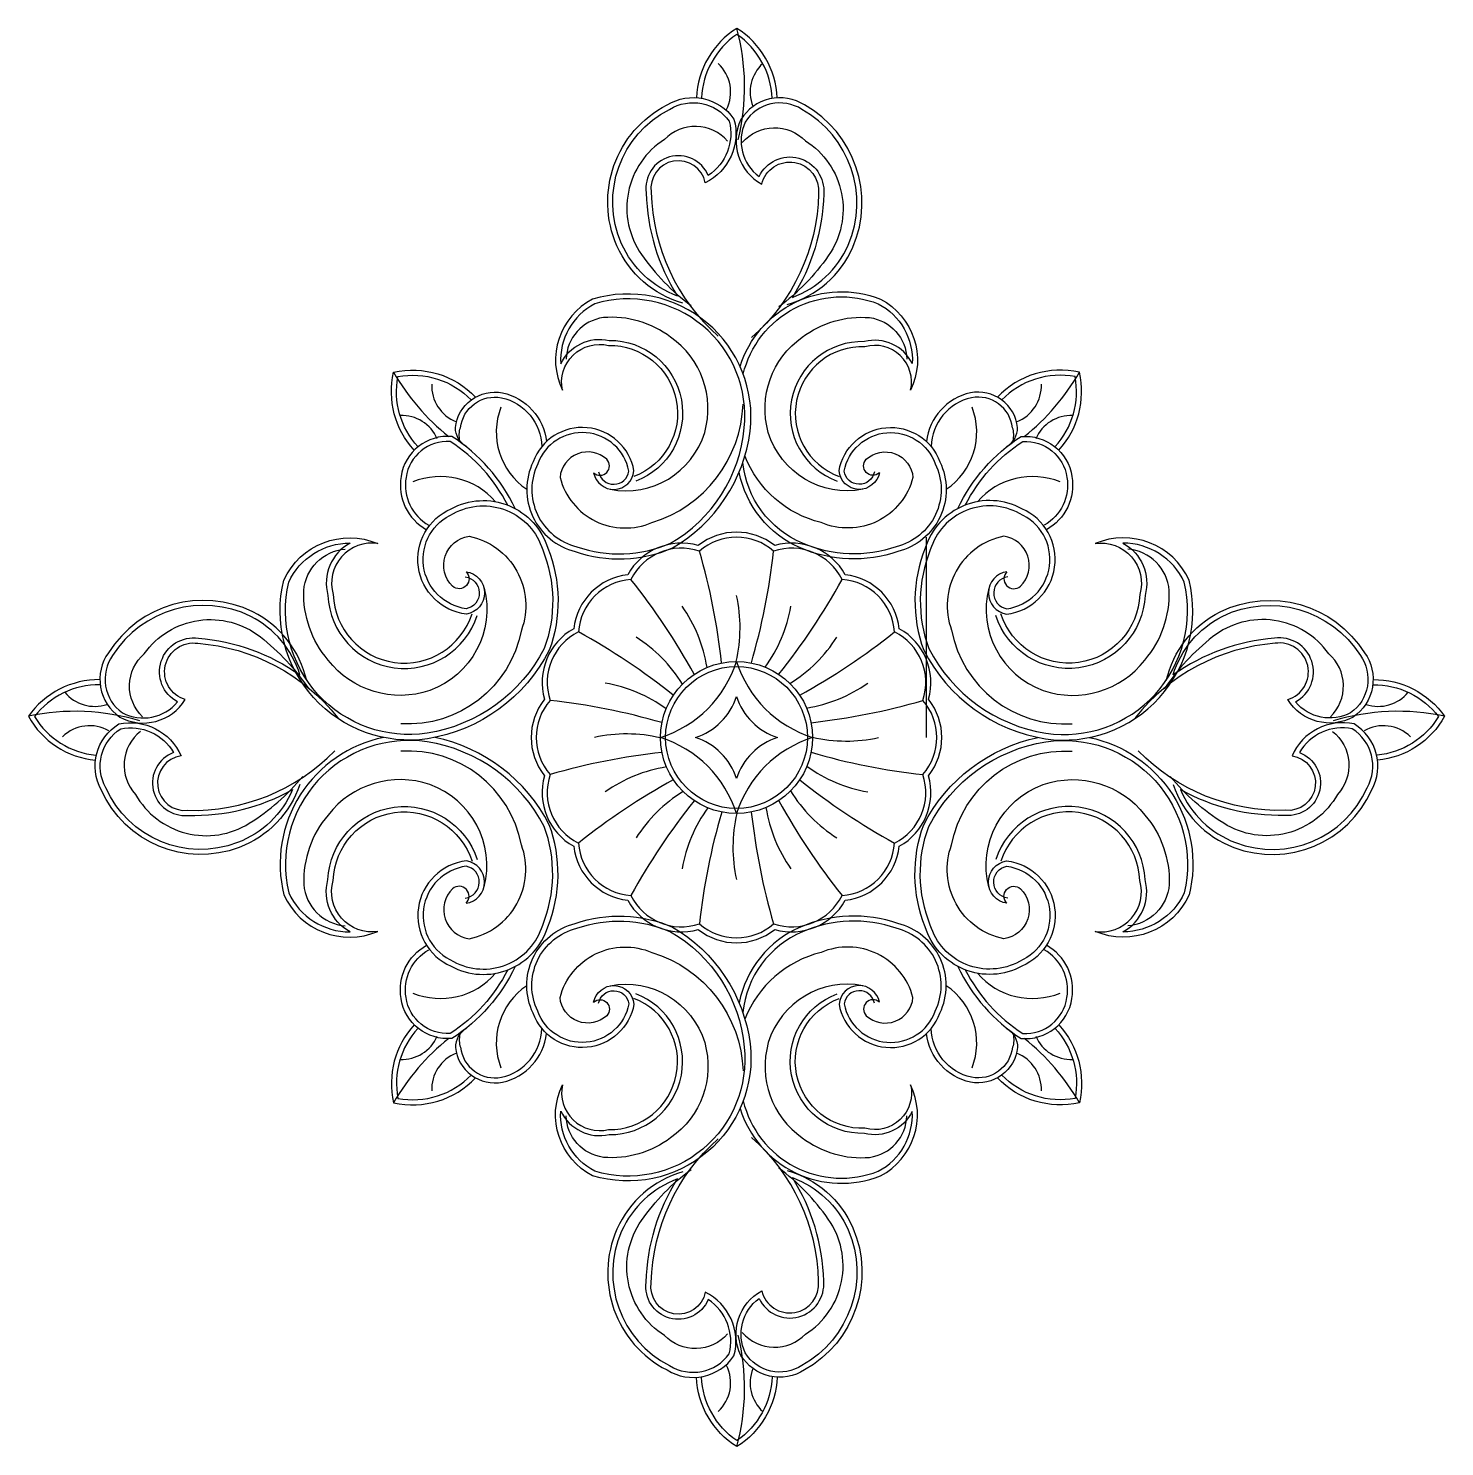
# Model space of a CAD drawing. Extents: x 363 to 916, y 878 to 1431.
import ezdxf

# ---------------------------------------------------------------- set-up
doc = ezdxf.new("R2010")
doc.units = 0
doc.header["$LTSCALE"] = 10
doc.header["$MEASUREMENT"] = 0
doc.layers.add('3', color=3, linetype='CONTINUOUS')
doc.layers.add('4', color=4, linetype='CONTINUOUS')

msp = doc.modelspace()

# ---------------------------------------------------------------- linework, layer by layer
at = {"layer": '3'}
msp.add_line((713.58, 1154.29), (713.58, 1232.4), dxfattribs=at)
for points in [[(653.36, 1403.65, 0.236458), (639.59, 1428.49, 0.235856), (625.82, 1403.72, 0.235856)], [(636.01, 1386.9, 0.43722), (611.38, 1387.53, 0.428096), (602.45, 1342.64, 0.079903), (621.75, 1322.72)], [(641.72, 1386.39, -0.43722), (666.36, 1387.02, -0.428096), (675.28, 1342.13, -0.079903), (655.98, 1322.21)], [(585.69, 1257.9, 0.847888), (597.49, 1258.18, 0.763047), (561.96, 1261.04, 0.476954), (577.16, 1228.69, 0.187793), (613.73, 1230.04, 0.245229), (642.44, 1275, 0.536189), (584.18, 1323.45, 0.294317), (570.91, 1299.96, -0.350898), (589.83, 1309.17, -0.835994), (600.19, 1254.25, -0.835994)], [(642.09, 1295.99, -0.454609), (694.75, 1323.45, -0.292614), (708.03, 1300.11, 0.355906), (689.35, 1308.68, 0.849362), (678.76, 1254.24)], [(590.19, 1251.09, 0.384162), (627.06, 1273.28, 0.320963), (613.79, 1310.41, 0.18558), (587.56, 1318.04, 0.368706), (573.02, 1301.84)], [(688.75, 1251.09, -0.384162), (651.88, 1273.28, -0.320963), (665.14, 1310.41, -0.18558), (691.37, 1318.04, -0.368706), (705.92, 1301.84)], [(515.23, 1267.73, -0.236458), (507.41, 1295.04, -0.251523), (536, 1285.93, -0.235856)], [(763.71, 1267.73, 0.236458), (771.53, 1295.04, 0.251523), (742.94, 1285.93, 0.235856)], [(583.75, 1257.53, 0.977434), (588.86, 1262.8, 0.622774), (570.64, 1255.71, 0.460658), (606.48, 1238.14, 0.320846), (642.02, 1284.33, 0.310308)], [(693.25, 1257.9, -0.847888), (681.45, 1258.18, -0.763047), (716.97, 1261.04, -0.476954), (701.78, 1228.69, -0.187793), (665.2, 1230.04, -0.27305), (641.94, 1261.57, -0.27305)], [(695.19, 1257.53, -0.977434), (690.08, 1262.8, -0.622774), (708.29, 1255.71, -0.460658), (672.45, 1238.14, -0.244218), (642.76, 1264.1, -0.244218)], [(533.7, 1216.9, -0.847888), (534.05, 1204.5, -0.763047), (529.09, 1241.62, -0.476954), (563.87, 1227.46, -0.187793), (564.47, 1189.01, -0.237565), (518.8, 1155.92, -0.529156), (464.84, 1214.86, -0.294317), (488.76, 1230.08, 0.350898), (480.13, 1209.73, 0.835994), (538.33, 1201.88, 0.835994)], [(745.23, 1216.9, 0.847888), (744.88, 1204.5, 0.763047), (749.85, 1241.62, 0.476954), (715.06, 1227.46, 0.187793), (714.46, 1189.01, 0.237565), (760.13, 1155.92, 0.529156), (814.09, 1214.86, 0.294317), (790.18, 1230.08, -0.350898), (798.8, 1209.73, -0.835994), (740.61, 1201.88, -0.835994)], [(533.98, 1218.95, -0.977434), (528.73, 1213.3, -0.622774), (535.16, 1232.8, -0.460658), (555.57, 1196.17, -0.378686), (508.53, 1159.66, -0.310308)], [(744.95, 1218.95, 0.977434), (750.2, 1213.3, 0.622774), (743.77, 1232.8, 0.460658), (723.36, 1196.17, 0.378686), (770.41, 1159.66, 0.310308)], [(541.09, 1212.55, -0.384162), (519.84, 1172.65, -0.320963), (480.15, 1184.51, -0.18558), (470.71, 1211.61, -0.368706), (486.9, 1227.77)], [(737.85, 1212.55, 0.384162), (759.09, 1172.65, 0.320963), (798.78, 1184.51, 0.18558), (808.23, 1211.61, 0.368706), (792.03, 1227.77)], [(407.8, 1162.35, -0.43722), (408.47, 1186.98, -0.428096), (453.76, 1193.54, -0.079903), (472.65, 1173.22)], [(871.13, 1162.35, 0.43722), (870.46, 1186.98, 0.428096), (825.17, 1193.54, 0.079903), (806.29, 1173.22)], [(391.18, 1174.87, 0.236458), (365.65, 1162.43, 0.235856), (389.66, 1147.38, 0.235856)], [(887.75, 1174.87, -0.236458), (913.29, 1162.43, -0.235856), (889.27, 1147.38, -0.235856)], [(406.99, 1156.68, 0.43722), (405.07, 1132.11, 0.428096), (449.43, 1120.83, 0.079903), (470.34, 1139.06)], [(871.94, 1156.68, -0.43722), (873.86, 1132.11, -0.428096), (829.5, 1120.83, -0.079903), (808.6, 1139.06)], [(533.7, 1091.68, 0.847888), (534.05, 1104.08, 0.763047), (529.09, 1066.96, 0.476954), (563.87, 1081.12, 0.187793), (564.47, 1119.56, 0.237565), (518.8, 1152.66, 0.529156), (464.84, 1093.71, 0.294317), (488.76, 1078.5, -0.350898), (480.13, 1098.85, -0.835994), (538.33, 1106.69, -0.835994)], [(745.23, 1091.68, -0.847888), (744.88, 1104.08, -0.763047), (749.85, 1066.96, -0.476954), (715.06, 1081.12, -0.187793), (714.46, 1119.56, -0.237565), (760.13, 1152.66, -0.529156), (814.09, 1093.71, -0.294317), (790.18, 1078.5, 0.350898), (798.8, 1098.85, 0.835994), (740.61, 1106.69, 0.835994)], [(533.98, 1089.62, 0.977434), (528.73, 1095.28, 0.622774), (535.16, 1075.77, 0.460658), (555.57, 1112.41, 0.378686), (508.53, 1148.92, 0.310308)], [(744.95, 1089.62, -0.977434), (750.2, 1095.28, -0.622774), (743.77, 1075.77, -0.460658), (723.36, 1112.41, -0.378686), (770.41, 1148.92, -0.310308)], [(541.09, 1096.02, 0.384162), (519.84, 1135.93, 0.320963), (480.15, 1124.06, 0.18558), (470.71, 1096.97, 0.368706), (486.9, 1080.81)], [(737.85, 1096.02, -0.384162), (759.09, 1135.93, -0.320963), (798.78, 1124.06, -0.18558), (808.23, 1096.97, -0.368706), (792.03, 1080.81)], [(585.69, 1050.68, -0.847888), (597.49, 1050.4, -0.763047), (561.96, 1047.53, -0.476954), (577.16, 1079.88, -0.187793), (613.73, 1078.54, -0.245229), (642.44, 1033.58, -0.536189), (584.18, 985.13, -0.294317), (570.91, 1008.62, 0.350898), (589.83, 999.41, 0.835994), (600.19, 1054.33, 0.835994)], [(693.25, 1050.68, 0.847888), (681.45, 1050.4, 0.763047), (716.97, 1047.53, 0.476954), (701.78, 1079.88, 0.187793), (665.2, 1078.54, 0.27305), (641.94, 1047, 0.27305)], [(583.75, 1051.05, -0.977434), (588.86, 1045.78, -0.622774), (570.64, 1052.86, -0.460658), (606.48, 1070.43, -0.320846), (642.02, 1024.25, -0.310308)], [(695.19, 1051.05, 0.977434), (690.08, 1045.78, 0.622774), (708.29, 1052.86, 0.460658), (672.45, 1070.43, 0.244218), (642.76, 1044.47, 0.244218)], [(590.19, 1057.48, -0.384162), (627.06, 1035.29, -0.320963), (613.79, 998.16, -0.18558), (587.56, 990.54, -0.368706), (573.02, 1006.74)], [(688.75, 1057.48, 0.384162), (651.88, 1035.29, 0.320963), (665.14, 998.16, 0.18558), (691.37, 990.54, 0.368706), (705.92, 1006.74)], [(642.09, 1012.58, 0.454609), (694.75, 985.13, 0.292614), (708.03, 1008.46, -0.355906), (689.35, 999.9, -0.849362), (678.76, 1054.33)], [(515.23, 1040.85, 0.236458), (507.41, 1013.54, 0.251523), (536, 1022.65, 0.235856)], [(763.71, 1040.85, -0.236458), (771.53, 1013.54, -0.251523), (742.94, 1022.65, -0.235856)], [(636.01, 921.68, -0.43722), (611.38, 921.05, -0.428096), (602.45, 965.93, -0.079903), (621.75, 985.86)], [(641.72, 922.19, 0.43722), (666.36, 921.56, 0.428096), (675.28, 966.45, 0.079903), (655.98, 986.37)], [(653.36, 904.93, -0.236458), (639.59, 880.08, -0.235856), (625.82, 904.86, -0.235856)]]:
    msp.add_lwpolyline(points, format="xyb", dxfattribs=at)
for points in [[(616.48, 1326.43, -0.203404), (594.66, 1346.83, -0.398517), (613.35, 1399.24, -0.394839), (636.66, 1394.65, -0.319074), (628.45, 1373.53, 0.876951), (604.26, 1366.69, 0.135515)], [(661.26, 1325.92, 0.203319), (683.06, 1346.31, 0.3834), (664.96, 1399.27, 0.417578), (642.9, 1394.32, 0.357102), (648.29, 1373.08, -0.839387), (673.47, 1366.23, -0.135694)], [(712.16, 1168.75, 0.375087), (701.09, 1195.46, 0.375087), (680.64, 1215.91, 0.375087), (653.93, 1226.98, 0.375087), (625.01, 1226.98, 0.375087), (598.29, 1215.91, 0.375087), (577.84, 1195.46, 0.375087), (566.78, 1168.75, 0.375087), (566.78, 1139.83, 0.375087), (577.84, 1113.11, 0.375087), (598.29, 1092.67, 0.375087), (625.01, 1081.6, 0.375087), (653.93, 1081.6, 0.375087), (680.64, 1092.67, 0.375087), (701.09, 1113.11, 0.375087), (712.16, 1139.83, 0.375087)], [(469.22, 1178.68, 0.203319), (450, 1201.53, 0.3834), (396.16, 1186.24, 0.417578), (399.95, 1163.94, 0.357102), (421.44, 1168.21, -0.839387), (429.6, 1193, -0.135694)], [(809.72, 1178.68, -0.203319), (828.93, 1201.53, -0.3834), (882.77, 1186.24, -0.417578), (878.98, 1163.94, -0.357102), (857.5, 1168.21, 0.839387), (849.33, 1193, 0.135694)], [(466.36, 1133.99, -0.203404), (444.84, 1113.28, -0.398517), (393.48, 1134.7, -0.394839), (399.29, 1157.73, -0.319074), (419.95, 1148.42, 0.876951), (425.51, 1123.91, 0.135515)], [(812.58, 1133.99, 0.203404), (834.1, 1113.28, 0.398517), (885.45, 1134.7, 0.394839), (879.64, 1157.73, 0.319074), (858.99, 1148.42, -0.876951), (853.42, 1123.91, -0.135515)], [(616.48, 982.15, 0.203404), (594.66, 961.75, 0.398517), (613.35, 909.33, 0.394839), (636.66, 913.93, 0.319074), (628.45, 935.04, -0.876951), (604.26, 941.89, -0.135515)], [(661.26, 982.66, -0.203319), (683.06, 962.27, -0.3834), (664.96, 909.31, -0.417578), (642.9, 914.26, -0.357102), (648.29, 935.49, 0.839387), (673.47, 942.35, 0.135694)]]:
    msp.add_lwpolyline(points, format="xyb", close=True, dxfattribs=at)
msp.add_circle((639.47, 1154.29), 27.67, dxfattribs=at)
for centre, radius, start, end in [((556.19, 1408.17), 86.43, 346.0887, 15.2207), ((622.03, 1406), 15.16, 333.2143, 47.2923), ((659.97, 1406), 15.16, 132.7077, 201.2104), ((580.77, 1339.6), 86.43, 209.7503, 231.7415), ((698.16, 1339.6), 86.43, 308.2585, 330.2497), ((535.73, 1291.53), 15.16, 177.6787, 248.7364), ((743.21, 1291.53), 15.16, 291.2636, 2.3213), ((508.89, 1264.72), 15.16, 23.7606, 92.2633), ((572.71, 1273.45), 26.93, 158.8254, 236.0907), ((706.22, 1273.45), 26.93, 303.9093, 21.1746), ((770.04, 1264.72), 15.16, 87.7367, 156.2394), ((524, 1227.66), 28.41, 40.8863, 112.3136), ((754.93, 1227.66), 28.41, 67.6864, 139.1137), ((376.78, 1154.93), 258.47, 6.3153, 16.1847), ((397.03, 1255.41), 258.47, 343.8153, 353.6847), ((396.53, 1054.36), 258.47, 28.8153, 38.6847), ((454.18, 1340.49), 258.47, 321.3153, 331.1847), ((583.83, 1197.15), 57.03, 346.6034, 12.708), ((571.66, 1172.59), 57.03, 9.1034, 35.208), ((604.47, 1215.18), 57.03, 324.1034, 350.208), ((453.27, 969), 258.47, 51.3153, 61.1847), ((539.54, 1397.22), 258.47, 298.8153, 308.6847), ((569.82, 1145.25), 57.03, 31.6034, 57.708), ((630.43, 1223.93), 57.03, 301.6034, 327.708), ((578.58, 1119.29), 57.03, 54.1034, 80.208), ((657.77, 1222.09), 57.03, 279.1034, 305.208), ((389.18, 1181.6), 15.16, 219.6979, 288.2006), ((538.35, 911.85), 258.47, 73.8153, 83.6847), ((615.92, 1177.84), 24.73, 287.7561, 342.2439), ((663.02, 1177.84), 24.73, 197.7561, 252.2439), ((640.11, 1416.97), 258.47, 276.3153, 286.1847), ((889.75, 1181.6), 15.16, 251.7994, 320.3021), ((381.57, 1078.08), 86.43, 73.0789, 102.2109), ((897.37, 1078.08), 86.43, 77.7891, 106.9211), ((387.19, 1143.72), 15.16, 60.2045, 134.2825), ((891.74, 1143.72), 15.16, 45.7175, 119.7955), ((596.61, 1098.65), 57.03, 76.6034, 102.708), ((615.92, 1130.74), 24.73, 17.7561, 72.2439), ((663.02, 1130.74), 24.73, 107.7561, 162.2439), ((682.33, 1209.92), 57.03, 256.6034, 282.708), ((638.82, 891.6), 258.47, 96.3153, 106.1847), ((740.59, 1396.73), 258.47, 253.8153, 263.6847), ((621.16, 1086.49), 57.03, 99.1034, 125.208), ((700.35, 1189.29), 57.03, 234.1034, 260.208), ((739.4, 911.35), 258.47, 118.8153, 128.6847), ((825.67, 1339.58), 258.47, 231.3153, 241.1847), ((824.76, 968.09), 258.47, 141.3153, 151.1847), ((648.5, 1084.64), 57.03, 121.6034, 147.708), ((882.4, 1254.22), 258.47, 208.8153, 218.6847), ((709.11, 1163.32), 57.03, 211.6034, 237.708), ((674.47, 1093.4), 57.03, 144.1034, 170.208), ((881.91, 1053.17), 258.47, 163.8153, 173.6847), ((695.1, 1111.43), 57.03, 166.6034, 192.708), ((902.15, 1153.64), 258.47, 186.3153, 196.1847), ((707.27, 1135.98), 57.03, 189.1034, 215.208), ((524, 1080.91), 28.41, 247.6864, 319.1137), ((754.93, 1080.91), 28.41, 220.8863, 292.3136), ((572.71, 1035.12), 26.93, 123.9093, 201.1746), ((706.22, 1035.12), 26.93, 338.8254, 56.0907), ((580.77, 968.98), 86.43, 128.2585, 150.2497), ((508.89, 1043.86), 15.16, 267.7367, 336.2394), ((698.16, 968.98), 86.43, 29.7503, 51.7415), ((770.04, 1043.86), 15.16, 203.7606, 272.2633), ((535.73, 1017.05), 15.16, 111.2636, 182.3213), ((743.21, 1017.05), 15.16, 357.6787, 68.7364), ((556.19, 900.41), 86.43, 344.7793, 13.9113), ((622.03, 902.58), 15.16, 312.7077, 26.7857), ((659.97, 902.58), 15.16, 158.7896, 227.2923)]:
    msp.add_arc(centre, radius, start, end, dxfattribs=at)
at = {"layer": '4'}
for points in [[(655.33, 1403.73, 0.246948), (639.59, 1430.86, 0.246342), (623.85, 1403.81)], [(618.53, 1323.68, -0.222116), (592.86, 1346.03, -0.397945), (612.38, 1400.97, -0.399167), (638.48, 1395.5, -0.357286), (627.31, 1370.6, 0.980194), (606.23, 1366.86, 0.209366), (632.36, 1310.83, 0.135395)], [(659.2, 1323.17, 0.222116), (684.88, 1345.52, 0.383109), (665.98, 1400.97, 0.418544), (641.16, 1395.26, 0.39768), (649.32, 1370.09, -0.932503), (671.5, 1366.35, -0.209366), (645.37, 1310.32, -0.135395)], [(640.87, 1298.98, -0.436479), (695.58, 1325.25, -0.405826), (707.35, 1289.69, 0.570498), (689.58, 1306.69, 0.854092), (679.45, 1256.1)], [(583.75, 1257.53, 0.866428), (599.49, 1258.24, 0.767071), (560.14, 1261.81, 0.474567), (576.59, 1226.8, 0.187316), (614.51, 1228.22, 0.232641), (644.81, 1273.74, 0.53804), (583.36, 1325.25, 0.405826), (571.58, 1289.69, -0.551237), (589.61, 1307.19, -0.839723), (599.49, 1256.1)], [(513.77, 1266.39, -0.246948), (505.74, 1296.71, -0.265173), (537.69, 1287.03)], [(765.16, 1266.39, 0.246948), (773.2, 1296.71, 0.265173), (741.25, 1287.03)], [(534.02, 1267.72, -0.253537), (529.82, 1275.21, -0.434864), (548.18, 1288.75, -0.320882), (565.37, 1269.69, -0.320882)], [(744.92, 1267.72, 0.253537), (749.12, 1275.21, 0.434864), (730.75, 1288.75, 0.320882), (713.57, 1269.69, 0.320882)], [(531.61, 1269.94, -0.133152), (531.8, 1275.12, -0.431334), (547.79, 1286.81, -0.344625), (563.52, 1267.73)], [(747.32, 1269.94, 0.133152), (747.14, 1275.12, 0.431334), (731.15, 1286.81, 0.344625), (715.41, 1267.73)], [(695.19, 1257.53, -0.866428), (679.45, 1258.24, -0.767071), (718.8, 1261.81, -0.474567), (702.34, 1226.8, -0.187316), (664.42, 1228.22, -0.24926), (640.51, 1257.81, -0.24926)], [(553.09, 1243.61, 0.142374), (528.49, 1271.66, 0.398368), (508.65, 1256.05, 0.318726), (518.56, 1235.33)], [(550.25, 1244.91, 0.131095), (527.84, 1269.73, 0.390496), (510.6, 1255.74, 0.319108), (519.52, 1237.06)], [(725.85, 1243.61, -0.142374), (750.45, 1271.66, -0.398368), (770.28, 1256.05, -0.318726), (760.37, 1235.33)], [(728.68, 1244.91, -0.131095), (751.1, 1269.73, -0.390496), (768.33, 1255.74, -0.319108), (759.41, 1237.06)], [(533.98, 1218.95, -0.866428), (534.1, 1202.4, -0.767071), (528.18, 1243.49, -0.474567), (565.83, 1228.15, -0.187316), (566.42, 1188.3, -0.239017), (518.99, 1153.78, -0.530132), (462.91, 1215.63, -0.405826), (499.57, 1229.94, 0.551237), (482.2, 1210.06, 0.839723), (536.35, 1202.52)], [(744.95, 1218.95, 0.866428), (744.83, 1202.4, 0.767071), (750.75, 1243.49, 0.474567), (713.1, 1228.15, 0.187316), (712.51, 1188.3, 0.239017), (759.95, 1153.78, 0.530132), (816.02, 1215.63, 0.405826), (779.36, 1229.94, -0.551237), (796.73, 1210.06, -0.839723), (742.58, 1202.52)], [(471.85, 1176.48, 0.222116), (450.88, 1203.3, 0.383109), (394.52, 1187.34, 0.418544), (398.91, 1162.26, 0.39768), (424.48, 1169.08, -0.932503), (429.38, 1191.03, -0.209366), (483.96, 1162, -0.135395)], [(807.08, 1176.48, -0.222116), (828.05, 1203.3, -0.383109), (884.41, 1187.34, -0.418544), (880.02, 1162.26, -0.39768), (854.45, 1169.08, 0.932503), (849.55, 1191.03, 0.209366), (794.97, 1162, 0.135395)], [(391.2, 1176.85, 0.246948), (363.29, 1162.55, 0.246342), (389.47, 1145.42)], [(887.73, 1176.85, -0.246948), (915.65, 1162.55, -0.246342), (889.46, 1145.42)], [(469.21, 1135.9, -0.222116), (445.54, 1111.43, -0.397945), (391.71, 1133.82, -0.399167), (398.54, 1159.59, -0.357286), (422.82, 1147.12, 0.980194), (425.45, 1125.89, 0.209366), (482.77, 1149.04, 0.135395)], [(809.73, 1135.9, 0.222116), (833.39, 1111.43, 0.397945), (887.23, 1133.82, 0.399167), (880.39, 1159.59, 0.357286), (856.12, 1147.12, -0.980194), (853.49, 1125.89, -0.209366), (796.16, 1149.04, -0.135395)], [(501.87, 1154.29, 0.425358), (462.91, 1092.95, 0.405826), (499.57, 1078.64, -0.551237), (482.2, 1098.52, -0.839723), (536.35, 1106.06)], [(533.98, 1089.62, 0.866428), (534.1, 1106.18, 0.767071), (528.18, 1065.09, 0.474567), (565.83, 1080.42, 0.187316), (566.42, 1120.28, 0.227478), (521.78, 1154.29, 0.227478)], [(744.95, 1089.62, -0.866428), (744.83, 1106.18, -0.767071), (750.75, 1065.09, -0.474567), (713.1, 1080.42, -0.187316), (712.51, 1120.28, -0.227478), (757.16, 1154.29, -0.227478)], [(777.06, 1154.29, -0.425358), (816.02, 1092.95, -0.405826), (779.36, 1078.64, 0.551237), (796.73, 1098.52, 0.839723), (742.58, 1106.06)], [(583.75, 1051.05, -0.866428), (599.49, 1050.34, -0.767071), (560.14, 1046.76, -0.474567), (576.59, 1081.78, -0.187316), (614.51, 1080.35, -0.232641), (644.81, 1034.83, -0.53804), (583.36, 983.33, -0.405826), (571.58, 1018.89, 0.551237), (589.61, 1001.39, 0.839723), (599.49, 1052.48)], [(695.19, 1051.05, 0.866428), (679.45, 1050.34, 0.767071), (718.8, 1046.76, 0.474567), (702.34, 1081.78, 0.187316), (664.42, 1080.35, 0.24926), (640.51, 1050.77, 0.24926)], [(553.09, 1064.97, -0.142374), (528.49, 1036.92, -0.398368), (508.65, 1052.52, -0.318726), (518.56, 1073.24)], [(725.85, 1064.97, 0.142374), (750.45, 1036.92, 0.398368), (770.28, 1052.52, 0.318726), (760.37, 1073.24)], [(550.25, 1063.67, -0.131095), (527.84, 1038.85, -0.390496), (510.6, 1052.84, -0.319108), (519.52, 1071.52)], [(728.68, 1063.67, 0.131095), (751.1, 1038.85, 0.390496), (768.33, 1052.84, 0.319108), (759.41, 1071.52)], [(640.87, 1009.6, 0.436479), (695.58, 983.33, 0.405826), (707.35, 1018.89, -0.570498), (689.58, 1001.88, -0.854092), (679.45, 1052.48)], [(513.77, 1042.18, 0.246948), (505.74, 1011.87, 0.265173), (537.69, 1021.55)], [(534.02, 1040.85, 0.253537), (529.82, 1033.36, 0.434864), (548.18, 1019.83, 0.320882), (565.37, 1038.88, 0.320882)], [(531.61, 1038.64, 0.133152), (531.8, 1033.46, 0.431334), (547.79, 1021.76, 0.344625), (563.52, 1040.85)], [(744.92, 1040.85, -0.253537), (749.12, 1033.36, -0.434864), (730.75, 1019.83, -0.320882), (713.57, 1038.88, -0.320882)], [(747.32, 1038.64, -0.133152), (747.14, 1033.46, -0.431334), (731.15, 1021.76, -0.344625), (715.41, 1040.85)], [(765.16, 1042.18, -0.246948), (773.2, 1011.87, -0.265173), (741.25, 1021.55)], [(618.53, 984.89, 0.222116), (592.86, 962.55, 0.397945), (612.38, 907.61, 0.399167), (638.48, 913.08, 0.357286), (627.31, 937.98, -0.980194), (606.23, 941.72, -0.209366), (632.36, 997.75, -0.135395)], [(659.2, 985.4, -0.222116), (684.88, 963.06, -0.383109), (665.98, 907.61, -0.418544), (641.16, 913.31, -0.39768), (649.32, 938.49, 0.932503), (671.5, 942.23, 0.209366), (645.37, 998.26, 0.135395)], [(655.33, 904.85, -0.246948), (639.59, 877.72, -0.246342), (623.85, 904.77)]]:
    msp.add_lwpolyline(points, format="xyb", dxfattribs=at)
for points in [[(714.36, 1169.19, 0.348644), (702.96, 1196.71, 0.348644), (681.89, 1217.78, 0.348644), (654.36, 1229.18, 0.348644), (624.57, 1229.18, 0.348644), (597.04, 1217.78, 0.348644), (575.97, 1196.71, 0.348644), (564.57, 1169.19, 0.348644), (564.57, 1139.39, 0.348644), (575.97, 1111.86, 0.348644), (597.04, 1090.8, 0.348644), (624.57, 1079.39, 0.348644), (654.36, 1079.39, 0.348644), (681.89, 1090.8, 0.348644), (702.96, 1111.86, 0.348644), (714.36, 1139.39, 0.348644)], [(639.47, 1124.64, 0.242331), (609.82, 1154.29, 0.242331), (639.47, 1183.93, 0.242331), (669.11, 1154.29, 0.242331)]]:
    msp.add_lwpolyline(points, format="xyb", close=True, dxfattribs=at)
msp.add_circle((639.47, 1154.29), 29.64, dxfattribs=at)

doc.saveas('drawing.dxf')
